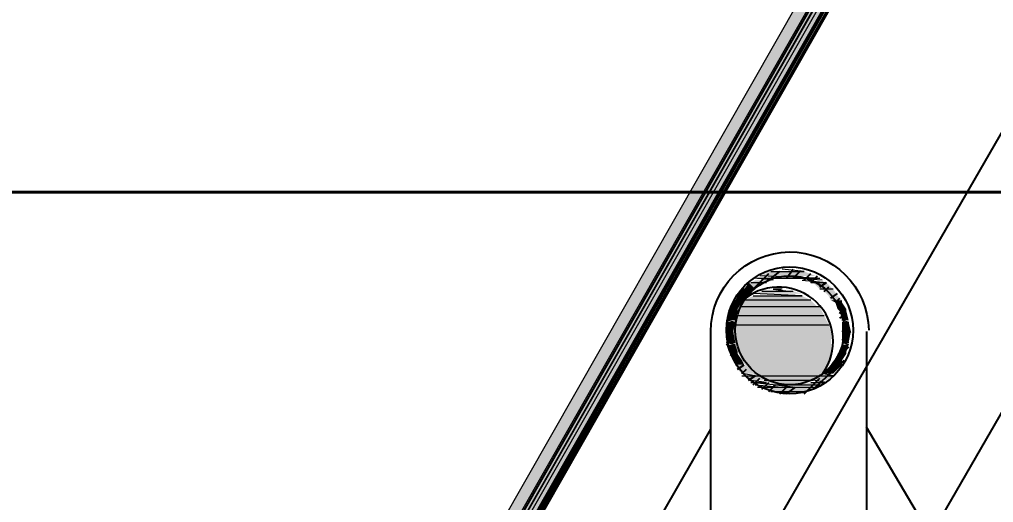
# Model space of a CAD drawing. Header units: feet. Extents: x -17 to 646, y -41 to 598.
# Drawn here: x 633.1413 to 633.5065, y 594.7234 to 594.9045 of the extents above; entities that cross this region are included whole.
import ezdxf
from ezdxf import colors
from ezdxf.entities.mleader import LeaderData, LeaderLine
from ezdxf.math import Vec2, Vec3

# ---------------------------------------------------------------- set-up
doc = ezdxf.new("R2010")
doc.units = ezdxf.units.FT
doc.header["$MEASUREMENT"] = 0
for name, color, linetype in [('G-ANNO-TEXT', 1, 'Continuous'), ('PDF2_x-model-project-components-MET$E-EQPM', 7, 'Continuous'), ('PDF2_x-model-project-components-MET$Enclosure$Exteriopr$Views', 7, 'Continuous')]:
    doc.layers.add(name, color=color, linetype=linetype)
doc.layers.add('PDF2_0', color=7, linetype='Continuous', true_color=0x767676)
doc.styles.add('NEI-A', font='arial.ttf')

msp = doc.modelspace()

# ---------------------------------------------------------------- linework, layer by layer
at = {"layer": 'PDF2_0', "color": 251, "lineweight": 0, "true_color": 0x535353}
msp.add_line((633.4172227144263, 594.8034119859044), (633.4122223144259, 594.8034119859044), dxfattribs=at)
at = {"layer": 'PDF2_0', "color": 7, "lineweight": 25}
for points in [[(633.9123611981086, 595.5602178262484), (632.5104835144266, 593.1316115859045), (632.5563205144281, 593.1057761859047), (633.9580993144264, 595.5343037859047), (633.9124695511819, 595.5601564361837)], [(633.4072219144255, 594.7942445859048), (633.4222231144267, 594.8092457859047)], [(633.4222231144267, 594.8067455859045), (633.4263901144259, 594.8100791859047)], [(633.4288903144261, 594.8075789859045), (633.4313905144263, 594.8109125859046)], [(633.4313905144263, 594.8075789859045), (633.4338907144265, 594.8100791859047)], [(633.4355575144255, 594.8067455859045), (633.4380577144257, 594.8092457859047)], [(633.4380577144257, 594.8059121859046), (633.4405579144259, 594.8084123859048)], [(633.4413913144272, 594.8042453859048), (633.4438915144274, 594.8059121859046)], [(633.4430581144261, 594.8025785859045), (633.444724914425, 594.8042453859048)], [(633.4455583144263, 594.8000783859047), (633.4480585144265, 594.8017451859046)], [(633.4472251144252, 594.7984115859049), (633.4488919144278, 594.8000783859047)], [(633.4488919144278, 594.7942445859048), (633.4505587144267, 594.7967447859046)], [(633.4063885144278, 594.7909109859047), (633.410555514427, 594.7950779859048)], [(633.4488919144278, 594.7925777859045), (633.451392114428, 594.7942445859048)], [(633.4497253144255, 594.7875773859046), (633.4522255144257, 594.7900775859048)], [(633.4063885144278, 594.7850771859044), (633.408888714428, 594.7875773859046)], [(633.4497253144255, 594.7842437859049), (633.453058914427, 594.7875773859046)], [(633.458892714425, 594.7875773859046), (633.458892714425, 594.6325649859045)], [(633.4063885144278, 594.7825769859046), (633.408888714428, 594.7850771859044)], [(633.4080553144267, 594.7784099859045), (633.4097221144257, 594.7809101859048)], [(633.408888714428, 594.7767431859047), (633.410555514427, 594.7784099859045)], [(633.4463917144276, 594.7759097859048), (633.4522255144257, 594.7817435859047)], [(633.410555514427, 594.7734095859046), (633.4130557144272, 594.7750763859044)], [(633.4397245144282, 594.7667423859048), (633.4505587144267, 594.7767431859047)], [(633.4122223144259, 594.7717427859047), (633.4138891144248, 594.7734095859046)], [(633.4147225144261, 594.7692425859045), (633.4172227144263, 594.7709093859044)], [(633.416389314425, 594.7675757859047), (633.4188895144252, 594.7700759859049)], [(633.4197229144265, 594.7659089859048), (633.4222231144267, 594.7684091859046)], [(633.4222231144267, 594.7650755859045), (633.424723314427, 594.7675757859047)], [(633.4355575144255, 594.7642421859045), (633.4413913144272, 594.7700759859049)], [(633.4263901144259, 594.7642421859045), (633.4288903144261, 594.7667423859048)], [(633.4288903144261, 594.7642421859045), (633.4322239144276, 594.7667423859048)], [(633.1888711144275, 594.3817115859047), (633.4005547144261, 594.7509077859045)], [(633.6814105144258, 594.3750443859049), (633.458892714425, 594.7517411859048)]]:
    msp.add_lwpolyline(points, dxfattribs=at)
at = {"layer": 'PDF2_0', "color": 252, "lineweight": 0, "const_width": 0.000833399999999429}
msp.add_lwpolyline([(633.079279014426, 594.8396648859048), (633.7801684144251, 594.8396648859048), (633.7801684144251, 594.1387754859047), (633.079279014426, 594.1387754859047)], close=True, dxfattribs=at)
at = {"layer": 'PDF2_0', "color": 252, "lineweight": 25}
msp.add_lwpolyline([(633.0788623144254, 594.8400815859045), (633.7797517144281, 594.8400815859045), (633.7797517144281, 594.1383587859045), (633.0788623144254, 594.1383587859045)], close=True, dxfattribs=at)
at = {"layer": 'PDF2_0', "color": 7, "lineweight": 25}
msp.add_lwpolyline([(633.4005547144261, 594.6325649859045), (633.4005547144261, 594.7875773859046, -0.9999960825911418), (633.4597261144263, 594.7879940859048)], format="xyb", dxfattribs=at)
at = {"layer": 'PDF2_0', "color": 251, "lineweight": 0, "true_color": 0x535353}
for points in [[(633.4238899144257, 594.8067455859045), (633.4172227144263, 594.8075789859045)], [(633.4180561144276, 594.8075789859045), (633.4413913144272, 594.8075789859045)], [(633.4405579144259, 594.8075789859045), (633.4188895144252, 594.8084123859048)], [(633.423056514428, 594.8100791859047), (633.4355575144255, 594.8100791859047), (633.4272235144272, 594.8109125859046)], [(633.4422247144248, 594.8067455859045), (633.4313905144263, 594.8075789859045)], [(633.4155559144274, 594.8059121859046), (633.4213897144255, 594.8059121859046)], [(633.4347241144278, 594.8067455859045), (633.4438915144274, 594.8059121859046)], [(633.4380577144257, 594.8059121859046), (633.4438915144274, 594.8059121859046)], [(633.4463917144276, 594.8034119859044), (633.4413913144272, 594.8034119859044)], [(633.4063885144278, 594.7909109859047), (633.4097221144257, 594.7909109859047), (633.4063885144278, 594.7917443859046)], [(633.4497253144255, 594.7909109859047), (633.4522255144257, 594.7909109859047), (633.4497253144255, 594.7917443859046)], [(633.4097221144257, 594.7825769859046), (633.4063885144278, 594.7834103859045), (633.4097221144257, 594.7834103859045)], [(633.4522255144257, 594.7825769859046), (633.4497253144255, 594.7834103859045), (633.4522255144257, 594.7834103859045)], [(633.4122223144259, 594.7709093859044), (633.4172227144263, 594.7709093859044), (633.4122223144259, 594.7717427859047)], [(633.4422247144248, 594.7709093859044), (633.4463917144276, 594.7709093859044), (633.4422247144248, 594.7717427859047)], [(633.4155559144274, 594.7684091859046), (633.4213897144255, 594.7684091859046), (633.4147225144261, 594.7692425859045)], [(633.4238899144257, 594.7675757859047), (633.4155559144274, 594.7684091859046)], [(633.4172227144263, 594.7675757859047), (633.4272235144272, 594.7667423859048)], [(633.4347241144278, 594.7675757859047), (633.4413913144272, 594.7675757859047)], [(633.4380577144257, 594.7684091859046), (633.4438915144274, 594.7684091859046), (633.438891114427, 594.7692425859045)], [(633.4180561144276, 594.7667423859048), (633.4405579144259, 594.7667423859048)], [(633.4313905144263, 594.7642421859045), (633.423056514428, 594.7650755859045), (633.4355575144255, 594.7650755859045)]]:
    msp.add_lwpolyline(points, dxfattribs=at)
at = {"layer": 'PDF2_0', "color": 252, "lineweight": 0}
for points in [[(633.416389314425, 594.8009117859046), (633.4347241144278, 594.8009117859046), (633.416389314425, 594.8017451859046)], [(633.4313905144263, 594.8025785859045), (633.4197229144265, 594.8025785859045)], [(633.4272235144272, 594.8034119859044), (633.4238899144257, 594.8034119859044), (633.430557114425, 594.8025785859045)], [(633.4413913144272, 594.7967447859046), (633.4113889144282, 594.7967447859046)], [(633.4380577144257, 594.7992449859044), (633.4130557144272, 594.7992449859044)], [(633.4430581144261, 594.7934111859045), (633.4097221144257, 594.7934111859045)], [(633.408888714428, 594.7900775859048), (633.444724914425, 594.7900775859048)], [(633.4172227144263, 594.7709093859044), (633.4422247144248, 594.7709093859044)], [(633.4205563144278, 594.7692425859045), (633.438891114427, 594.7692425859045)]]:
    msp.add_lwpolyline(points, dxfattribs=at)
at = {"layer": 'PDF2_0', "lineweight": 0}
msp.add_lwpolyline([(633.4272235144272, 594.7667423859048), (633.4313905144263, 594.7667423859048), (633.4238899144257, 594.7675757859047), (633.4355575144255, 594.7675757859047)], dxfattribs=at)
at = {"layer": 'PDF2_0', "color": 7, "lineweight": 25}
for centre, radius in [((633.4301402913225, 594.7879939628015), 0.0237520231037111), ((633.4301404396392, 594.7879941111178), 0.02041827478672833)]:
    msp.add_circle(centre, radius, dxfattribs=at)
at = {"layer": 'PDF2_0', "color": 252, "lineweight": 25}
msp.add_arc((633.4259731444508, 594.7838276801408), 0.02041867464455059, 324.1181087427673, 127.843587458713, dxfattribs=at)
at = {"layer": 'PDF2_0', "color": 7, "true_color": 0xffffff, "transparency": 33554559}
for points in [[(633.5313985144276, 595.0709333859045), (633.5272315144248, 595.0759337859049), (632.9763541144275, 594.1100231859045)], [(632.9838547144282, 594.1091897859046), (633.5313985144276, 595.0709333859045), (632.9763541144275, 594.1100231859045)], [(633.5313985144276, 595.0600991859046), (632.9838547144282, 594.1091897859046), (633.5313985144276, 595.0709333859045)], [(632.9996893144271, 594.1275245859047), (633.5313985144276, 595.0600991859046), (632.9838547144282, 594.1091897859046)]]:
    msp.add_solid(points, dxfattribs=at)
at = {"layer": 'PDF2_0', "color": 251, "true_color": 0x535353, "transparency": 33554559}
for points in [[(633.423056514428, 594.8100791859047), (633.4397245144282, 594.8084123859048), (633.4188895144252, 594.8084123859048)], [(633.4355575144255, 594.8100791859047), (633.423056514428, 594.8100791859047), (633.4397245144282, 594.8084123859048)], [(633.4147225144261, 594.8059121859046), (633.4172227144263, 594.8034119859044), (633.4130557144272, 594.8034119859044)], [(633.4205563144278, 594.8059121859046), (633.4147225144261, 594.8059121859046), (633.4172227144263, 594.8034119859044)], [(633.4172227144263, 594.8067455859045), (633.4213897144255, 594.8059121859046), (633.4155559144274, 594.8059121859046)], [(633.4238899144257, 594.8067455859045), (633.4172227144263, 594.8067455859045), (633.4213897144255, 594.8059121859046)], [(633.4438915144274, 594.8059121859046), (633.438891114427, 594.8059121859046), (633.4463917144276, 594.8034119859044)], [(633.438891114427, 594.8059121859046), (633.4463917144276, 594.8034119859044), (633.4413913144272, 594.8034119859044)], [(633.410555514427, 594.8009117859046), (633.4130557144272, 594.7992449859044), (633.4097221144257, 594.7992449859044)], [(633.4122223144259, 594.8034119859044), (633.4147225144261, 594.8009117859046), (633.410555514427, 594.8009117859046)], [(633.4147225144261, 594.8009117859046), (633.410555514427, 594.8009117859046), (633.4130557144272, 594.7992449859044)], [(633.416389314425, 594.8034119859044), (633.4122223144259, 594.8034119859044), (633.4147225144261, 594.8009117859046)], [(633.4463917144276, 594.8034119859044), (633.4422247144248, 594.8034119859044), (633.4480585144265, 594.8009117859046)], [(633.4422247144248, 594.8034119859044), (633.4480585144265, 594.8009117859046), (633.444724914425, 594.8009117859046)], [(633.4480585144265, 594.8009117859046), (633.444724914425, 594.8009117859046), (633.4497253144255, 594.7992449859044)], [(633.444724914425, 594.8009117859046), (633.4497253144255, 594.7992449859044), (633.4455583144263, 594.7992449859044)], [(633.408888714428, 594.7984115859049), (633.410555514427, 594.7959113859047), (633.4080553144267, 594.7959113859047)], [(633.4097221144257, 594.7992449859044), (633.4122223144259, 594.7984115859049), (633.408888714428, 594.7984115859049)], [(633.4122223144259, 594.7984115859049), (633.408888714428, 594.7984115859049), (633.410555514427, 594.7959113859047)], [(633.4130557144272, 594.7992449859044), (633.4097221144257, 594.7992449859044), (633.4122223144259, 594.7984115859049)], [(633.4497253144255, 594.7992449859044), (633.4455583144263, 594.7992449859044), (633.4497253144255, 594.7984115859049)], [(633.4455583144263, 594.7992449859044), (633.4497253144255, 594.7984115859049), (633.4472251144252, 594.7984115859049)], [(633.4497253144255, 594.7984115859049), (633.4472251144252, 594.7984115859049), (633.451392114428, 594.7959113859047)], [(633.4472251144252, 594.7984115859049), (633.451392114428, 594.7959113859047), (633.4480585144265, 594.7959113859047)], [(633.4072219144255, 594.7950779859048), (633.4097221144257, 594.7917443859046), (633.4063885144278, 594.7917443859046)], [(633.4080553144267, 594.7959113859047), (633.410555514427, 594.7950779859048), (633.4072219144255, 594.7950779859048)], [(633.410555514427, 594.7950779859048), (633.4072219144255, 594.7950779859048), (633.4097221144257, 594.7917443859046)], [(633.410555514427, 594.7959113859047), (633.4080553144267, 594.7959113859047), (633.410555514427, 594.7950779859048)], [(633.451392114428, 594.7959113859047), (633.4480585144265, 594.7959113859047), (633.451392114428, 594.7950779859048)], [(633.4480585144265, 594.7959113859047), (633.451392114428, 594.7950779859048), (633.4488919144278, 594.7950779859048)], [(633.451392114428, 594.7950779859048), (633.4488919144278, 594.7950779859048), (633.4522255144257, 594.7917443859046)], [(633.4488919144278, 594.7950779859048), (633.4522255144257, 594.7917443859046), (633.4497253144255, 594.7917443859046)], [(633.4097221144257, 594.7909109859047), (633.4063885144278, 594.7909109859047), (633.408888714428, 594.7875773859046)], [(633.4063885144278, 594.7909109859047), (633.408888714428, 594.7875773859046), (633.4063885144278, 594.7875773859046)], [(633.4522255144257, 594.7909109859047), (633.4497253144255, 594.7909109859047), (633.453058914427, 594.7875773859046)], [(633.4497253144255, 594.7909109859047), (633.453058914427, 594.7875773859046), (633.4497253144255, 594.7875773859046)], [(633.408888714428, 594.7875773859046), (633.4063885144278, 594.7875773859046), (633.4097221144257, 594.7834103859045)], [(633.4063885144278, 594.7875773859046), (633.4097221144257, 594.7834103859045), (633.4063885144278, 594.7834103859045)], [(633.453058914427, 594.7875773859046), (633.4497253144255, 594.7875773859046), (633.4522255144257, 594.7834103859045)], [(633.4497253144255, 594.7875773859046), (633.4522255144257, 594.7834103859045), (633.4497253144255, 594.7834103859045)], [(633.4097221144257, 594.7825769859046), (633.4063885144278, 594.7825769859046), (633.410555514427, 594.7800767859048)], [(633.4063885144278, 594.7825769859046), (633.410555514427, 594.7800767859048), (633.4072219144255, 594.7800767859048)], [(633.4497253144255, 594.7825769859046), (633.451392114428, 594.7800767859048), (633.4488919144278, 594.7800767859048)], [(633.4522255144257, 594.7825769859046), (633.4497253144255, 594.7825769859046), (633.451392114428, 594.7800767859048)], [(633.410555514427, 594.7800767859048), (633.4072219144255, 594.7800767859048), (633.410555514427, 594.7792433859045)], [(633.4072219144255, 594.7800767859048), (633.410555514427, 594.7792433859045), (633.4080553144267, 594.7792433859045)], [(633.410555514427, 594.7792433859045), (633.4080553144267, 594.7792433859045), (633.4122223144259, 594.7767431859047)], [(633.4080553144267, 594.7792433859045), (633.4122223144259, 594.7767431859047), (633.408888714428, 594.7767431859047)], [(633.4480585144265, 594.7792433859045), (633.4497253144255, 594.7767431859047), (633.4472251144252, 594.7767431859047)], [(633.4488919144278, 594.7800767859048), (633.451392114428, 594.7792433859045), (633.4480585144265, 594.7792433859045)], [(633.451392114428, 594.7792433859045), (633.4480585144265, 594.7792433859045), (633.4497253144255, 594.7767431859047)], [(633.451392114428, 594.7800767859048), (633.4488919144278, 594.7800767859048), (633.451392114428, 594.7792433859045)], [(633.4122223144259, 594.7767431859047), (633.408888714428, 594.7767431859047), (633.4130557144272, 594.7750763859044)], [(633.408888714428, 594.7767431859047), (633.4130557144272, 594.7750763859044), (633.4097221144257, 594.7750763859044)], [(633.4130557144272, 594.7750763859044), (633.4097221144257, 594.7750763859044), (633.4147225144261, 594.7734095859046)], [(633.4097221144257, 594.7750763859044), (633.4147225144261, 594.7734095859046), (633.410555514427, 594.7734095859046)], [(633.4455583144263, 594.7750763859044), (633.4480585144265, 594.7734095859046), (633.444724914425, 594.7734095859046)], [(633.4472251144252, 594.7767431859047), (633.4497253144255, 594.7750763859044), (633.4455583144263, 594.7750763859044)], [(633.4497253144255, 594.7750763859044), (633.4455583144263, 594.7750763859044), (633.4480585144265, 594.7734095859046)], [(633.4497253144255, 594.7767431859047), (633.4472251144252, 594.7767431859047), (633.4497253144255, 594.7750763859044)], [(633.4147225144261, 594.7734095859046), (633.410555514427, 594.7734095859046), (633.416389314425, 594.7717427859047)], [(633.410555514427, 594.7734095859046), (633.416389314425, 594.7717427859047), (633.4122223144259, 594.7717427859047)], [(633.444724914425, 594.7734095859046), (633.4463917144276, 594.7717427859047), (633.4422247144248, 594.7717427859047)], [(633.4480585144265, 594.7734095859046), (633.444724914425, 594.7734095859046), (633.4463917144276, 594.7717427859047)], [(633.4172227144263, 594.7709093859044), (633.4130557144272, 594.7709093859044), (633.4205563144278, 594.7692425859045)], [(633.4130557144272, 594.7709093859044), (633.4205563144278, 594.7692425859045), (633.4147225144261, 594.7692425859045)], [(633.4380577144257, 594.7684091859046), (633.4422247144248, 594.7675757859047), (633.4347241144278, 594.7675757859047)], [(633.4438915144274, 594.7684091859046), (633.4380577144257, 594.7684091859046), (633.4422247144248, 594.7675757859047)], [(633.4413913144272, 594.7709093859044), (633.4438915144274, 594.7692425859045), (633.438891114427, 594.7692425859045)], [(633.4463917144276, 594.7709093859044), (633.4413913144272, 594.7709093859044), (633.4438915144274, 594.7692425859045)], [(633.4397245144282, 594.7667423859048), (633.4188895144252, 594.7667423859048), (633.4355575144255, 594.7650755859045)], [(633.4188895144252, 594.7667423859048), (633.4355575144255, 594.7650755859045), (633.423056514428, 594.7650755859045)]]:
    msp.add_solid(points, dxfattribs=at)
at = {"layer": 'PDF2_0', "color": 252, "transparency": 33554559}
for points in [[(633.416389314425, 594.8009117859046), (633.4380577144257, 594.7992449859044), (633.4130557144272, 594.7992449859044)], [(633.4197229144265, 594.8025785859045), (633.4347241144278, 594.8017451859046), (633.416389314425, 594.8017451859046)], [(633.4347241144278, 594.8009117859046), (633.416389314425, 594.8009117859046), (633.4380577144257, 594.7992449859044)], [(633.4313905144263, 594.8025785859045), (633.4197229144265, 594.8025785859045), (633.4347241144278, 594.8017451859046)], [(633.4113889144282, 594.7967447859046), (633.4430581144261, 594.7934111859045), (633.4097221144257, 594.7934111859045)], [(633.4130557144272, 594.7992449859044), (633.4405579144259, 594.7967447859046), (633.4113889144282, 594.7967447859046)], [(633.4413913144272, 594.7967447859046), (633.4113889144282, 594.7967447859046), (633.4430581144261, 594.7934111859045)], [(633.4380577144257, 594.7992449859044), (633.4130557144272, 594.7992449859044), (633.4405579144259, 594.7967447859046)], [(633.4097221144257, 594.7934111859045), (633.444724914425, 594.7900775859048), (633.408888714428, 594.7900775859048)], [(633.4430581144261, 594.7934111859045), (633.4097221144257, 594.7934111859045), (633.444724914425, 594.7900775859048)], [(633.444724914425, 594.7900775859048), (633.408888714428, 594.7900775859048), (633.4455583144263, 594.7875773859046)], [(633.408888714428, 594.7900775859048), (633.4455583144263, 594.7875773859046), (633.408888714428, 594.7875773859046)], [(633.4455583144263, 594.7875773859046), (633.408888714428, 594.7875773859046), (633.4455583144263, 594.7859105859047)], [(633.408888714428, 594.7875773859046), (633.4455583144263, 594.7859105859047), (633.408888714428, 594.7859105859047)], [(633.4455583144263, 594.7859105859047), (633.408888714428, 594.7859105859047), (633.4455583144263, 594.7834103859045)], [(633.408888714428, 594.7859105859047), (633.4455583144263, 594.7834103859045), (633.4097221144257, 594.7834103859045)], [(633.4455583144263, 594.7834103859045), (633.4097221144257, 594.7834103859045), (633.4455583144263, 594.7817435859047)], [(633.4097221144257, 594.7834103859045), (633.4455583144263, 594.7817435859047), (633.4097221144257, 594.7817435859047)], [(633.4455583144263, 594.7817435859047), (633.4097221144257, 594.7817435859047), (633.4455583144263, 594.7800767859048)], [(633.4097221144257, 594.7817435859047), (633.4455583144263, 594.7800767859048), (633.410555514427, 594.7800767859048)], [(633.4455583144263, 594.7800767859048), (633.410555514427, 594.7800767859048), (633.4455583144263, 594.7784099859045)], [(633.410555514427, 594.7800767859048), (633.4455583144263, 594.7784099859045), (633.4113889144282, 594.7784099859045)], [(633.4455583144263, 594.7784099859045), (633.4113889144282, 594.7784099859045), (633.444724914425, 594.7767431859047)], [(633.4113889144282, 594.7784099859045), (633.444724914425, 594.7767431859047), (633.4122223144259, 594.7767431859047)], [(633.444724914425, 594.7767431859047), (633.4122223144259, 594.7767431859047), (633.4438915144274, 594.7742429859045)], [(633.4122223144259, 594.7767431859047), (633.4438915144274, 594.7742429859045), (633.4138891144248, 594.7742429859045)], [(633.4438915144274, 594.7742429859045), (633.4138891144248, 594.7742429859045), (633.4430581144261, 594.7734095859046)], [(633.4138891144248, 594.7742429859045), (633.4430581144261, 594.7734095859046), (633.4147225144261, 594.7734095859046)], [(633.4430581144261, 594.7734095859046), (633.4147225144261, 594.7734095859046), (633.4422247144248, 594.7709093859044)], [(633.4147225144261, 594.7734095859046), (633.4422247144248, 594.7709093859044), (633.4172227144263, 594.7709093859044)], [(633.4413913144272, 594.7709093859044), (633.4172227144263, 594.7709093859044), (633.438891114427, 594.7692425859045)], [(633.4172227144263, 594.7709093859044), (633.438891114427, 594.7692425859045), (633.4205563144278, 594.7692425859045)], [(633.4380577144257, 594.7692425859045), (633.4205563144278, 594.7692425859045), (633.4355575144255, 594.7675757859047)]]:
    msp.add_solid(points, dxfattribs=at)
at = {"layer": 'PDF2_0', "transparency": 33554559}
msp.add_solid([(633.4205563144278, 594.7692425859045), (633.4355575144255, 594.7675757859047), (633.4238899144257, 594.7675757859047)], dxfattribs=at)
at = {"layer": 'PDF2_x-model-project-components-MET$E-EQPM', "color": 252, "lineweight": 25}
msp.add_arc((633.4259731444508, 594.7838276801408), 0.02041867464455059, 324.1181087427673, 127.843587458713, dxfattribs=at)
at = {"layer": 'PDF2_x-model-project-components-MET$Enclosure$Exteriopr$Views', "lineweight": 25}
msp.add_lwpolyline([(633.527151847913, 595.0767399006713, -0.4090152126113432), (633.5313985144276, 595.0600991859046), (632.9921887144264, 594.1141901859046, -0.4092854473254397), (632.9763541144275, 594.1100231859045), (632.5996573144257, 594.3158729859047)], format="xyb", dxfattribs=at)
at = {"layer": 'PDF2_x-model-project-components-MET$Enclosure$Exteriopr$Views', "color": 9, "lineweight": 0, "true_color": 0xb9b9b9}
for points in [[(633.5272315144248, 595.0759337859049), (632.9763541144275, 594.1100231859045)], [(632.9805211144267, 594.1083563859047), (633.5305651144263, 595.0726001859048)], [(633.5313985144276, 595.0709333859045), (632.9830213144269, 594.1083563859047), (633.5313985144276, 595.0700999859046)], [(633.5322319144252, 595.0692665859046), (632.9846881144258, 594.1091897859046)], [(632.987188314426, 594.1100231859045), (633.5322319144252, 595.0659329859045)], [(632.9880217144273, 594.1100231859045), (633.5322319144252, 595.0650995859046), (632.9880217144273, 594.1108565859045), (633.5322319144252, 595.0642661859047), (632.9896885144262, 594.1116899859048), (633.5322319144252, 595.0625993859044), (632.9913553144252, 594.1133567859047), (633.5313985144276, 595.0600991859046)]]:
    msp.add_lwpolyline(points, dxfattribs=at)
at = {"layer": 'PDF2_x-model-project-components-MET$Enclosure$Exteriopr$Views', "lineweight": 25}
msp.add_lwpolyline([(633.5263981144271, 595.0642661859047), (632.9855215144271, 594.1158569859049)], dxfattribs=at)
at = {"layer": 'PDF2_x-model-project-components-MET$Enclosure$Exteriopr$Views', "color": 9, "true_color": 0xb9b9b9, "transparency": 33554559}
for points in [[(633.5280649144261, 595.0751003859045), (632.9763541144275, 594.1100231859045), (633.5272315144248, 595.0759337859045)], [(632.9780209144265, 594.1091897859046), (633.5280649144261, 595.0751003859045), (632.9763541144275, 594.1100231859045)], [(633.5305651144263, 595.0726001859048), (632.9780209144265, 594.1091897859046), (633.5280649144261, 595.0751003859045)], [(632.9805211144267, 594.1083563859047), (633.5305651144263, 595.0726001859048), (632.9780209144265, 594.1091897859046)], [(633.5313985144276, 595.0709333859045), (632.9805211144267, 594.1083563859047), (633.5305651144263, 595.0726001859048)], [(632.9830213144269, 594.1083563859047), (633.5313985144276, 595.0709333859045), (632.9805211144267, 594.1083563859047)], [(633.5322319144252, 595.0692665859046), (632.9838547144282, 594.1083563859047), (633.5313985144276, 595.0700999859046)], [(632.9846881144258, 594.1091897859046), (633.5322319144252, 595.0692665859046), (632.9838547144282, 594.1083563859047)], [(633.5322319144252, 595.0667663859044), (632.9846881144258, 594.1091897859046), (633.5322319144252, 595.0692665859046)], [(632.987188314426, 594.1100231859045), (633.5322319144252, 595.0667663859044), (632.9846881144258, 594.1091897859046)]]:
    msp.add_solid(points, dxfattribs=at)

# ---------------------------------------------------------------- leaders
at = {"layer": 'G-ANNO-TEXT'}
ml = msp.add_multileader_mtext('Standard', dxfattribs=at)
ml.set_content('MET STATION TOWER', color=256, style='NEI-A')
ml.set_leader_properties()
ml.build(insert=Vec2(0, 0))
ml.multileader.update_dxf_attribs({"dogleg_length": 0.0625, "arrow_head_size": 0.125})
ctx = ml.context
ctx.base_point, ctx.char_height, ctx.arrow_head_size, ctx.landing_gap_size, ctx.plane_origin = Vec3(634.43348301482, 595.3851111333647), 0.1, 0.125, 0.09, Vec3(633.2210585601897, 598.5452873640274)
ctx.text_align_type = 2
notes = []
notes.append((ctx, [(1, (1, 1, 0), (634.37098301482, 595.3851111333647), (1, 0), 0.0625, [(0, [(633.5004806491779, 594.681337640935)], 0, [])])]))
ctx.mtext.insert, ctx.mtext.width, ctx.mtext.defined_height, ctx.mtext.alignment, ctx.mtext.flow_direction = Vec3(636.0091583217777, 595.4359637936649), 1.576817906361043, 0.6384562933244395, 3, 5
ml = msp.add_multileader_mtext('Standard', dxfattribs=at)
ml.set_content('ALL IN ONE WEATHER SENSOR (NOT SHOWN FOR VISUAL CLARITY)', color=256, style='NEI-A')
ml.set_leader_properties()
ml.build(insert=Vec2(0, 0))
ml.multileader.update_dxf_attribs({"dogleg_length": 0.0625, "arrow_head_size": 0.125})
ctx = ml.context
ctx.base_point, ctx.char_height, ctx.arrow_head_size, ctx.landing_gap_size, ctx.plane_origin = Vec3(634.4297882088736, 594.8321087857776), 0.1, 0.125, 0.09, Vec3(633.2210585601897, 597.3571688842262)
ctx.text_align_type = 2
notes.append((ctx, [(1, (1, 1, 0), (634.3672882088736, 594.8321087857776), (1, 0), 0.0625, [(0, [(633.4820349740039, 594.5008421090602)], 0, [])])]))
ctx.mtext.insert, ctx.mtext.width, ctx.mtext.defined_height, ctx.mtext.alignment, ctx.mtext.flow_direction = Vec3(637.0319300915476, 594.8968086493519), 2.895941624814327, 0.3860736850392512, 3, 5
for ctx, leaders in notes:
    for number, flags, end, landing, length, lines in leaders:
        leader = LeaderData()
        leader.index, (leader.has_last_leader_line, leader.has_dogleg_vector, leader.attachment_direction) = number, flags
        leader.last_leader_point, leader.dogleg_vector, leader.dogleg_length = Vec3(end), Vec3(landing), length
        for number, points, colour, breaks in lines:
            line = LeaderLine()
            line.index, line.vertices, line.color, line.breaks = number, Vec3.list(points), colors.encode_raw_color(colour), breaks
            leader.lines.append(line)
        ctx.leaders.append(leader)

doc.saveas('drawing.dxf')
